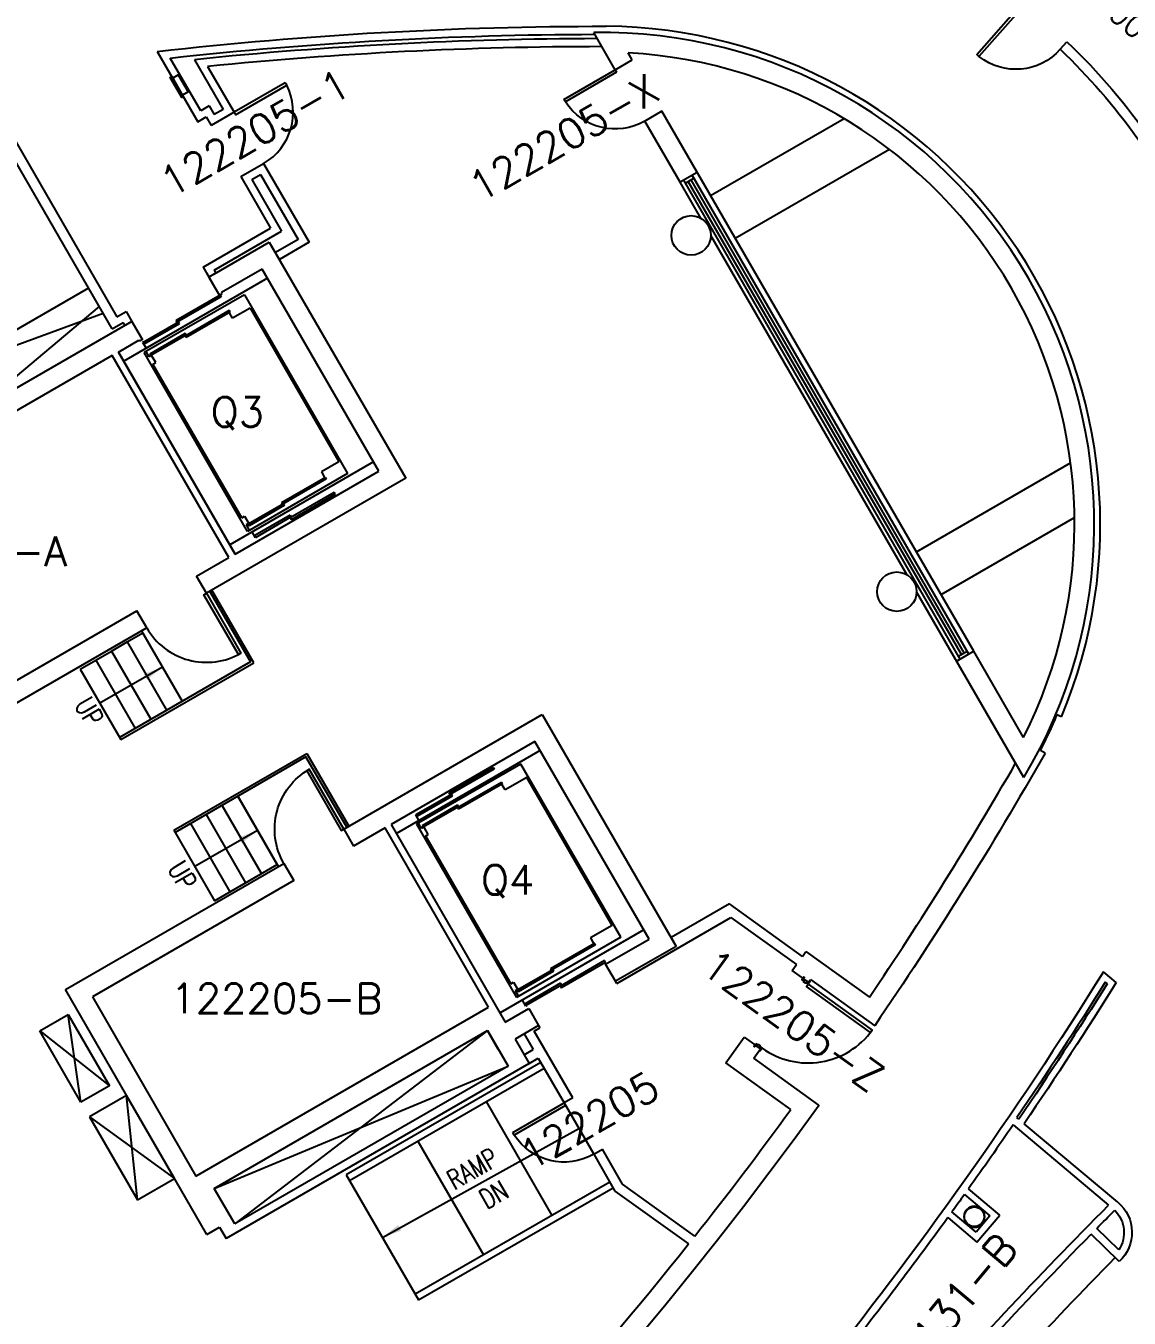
# Model space of a CAD drawing. Extents: x -1850 to 1494, y 4831 to 7402.
# Drawn here: x 386 to 1057, y 6161 to 6948 of the extents above; entities that cross this region are included whole.
import ezdxf

# ---------------------------------------------------------------- set-up
doc = ezdxf.new("R2010")
doc.units = 0
doc.header["$LTSCALE"] = 48
doc.header["$MEASUREMENT"] = 0
doc.layers.get('0').update_dxf_attribs({"linetype": 'CONTINUOUS'})
for name, color, linetype in [('ARDOOR', 7, 'CONTINUOUS'), ('ARDOORNO', 4, 'CONTINUOUS'), ('ARROOMNO', 4, 'CONTINUOUS'), ('ARWALL', 7, 'CONTINUOUS'), ('COL', 14, 'CONTINUOUS'), ('EXDOOR', 8, 'CONTINUOUS'), ('EXWALL', 8, 'CONTINUOUS'), ('EXWINDOW', 8, 'CONTINUOUS'), ('FIRE', 10, 'CONTINUOUS'), ('MILL', 1, 'CONTINUOUS'), ('ROOF', 8, 'CONTINUOUS'), ('TXT', 4, 'CONTINUOUS')]:
    doc.layers.add(name, color=color, linetype=linetype)
doc.styles.add('ROMANS', font='romans.shx', dxfattribs={"height": 18})
doc.styles.get("Standard").update_dxf_attribs({"font": 'simplex.shx', "width": 0.75, "height": 12})
doc.dimstyles.get("Standard").update_dxf_attribs({"dimtxt": 12, "dimasz": 12, "dimexe": 9, "dimexo": 3, "dimgap": 12, "dimtad": 1, "dimdec": 4, "dimzin": 0, "dimtxsty": 'STANDARD', "dimblk": 'OBLIQUE', "dimcen": 0, "dimdle": 3, "dimclrd": 256, "dimclre": 256, "dimclrt": 256, "dimazin": 3, "dimtfac": 1, "dimtdec": 4, "dimtix": 1, "dimtmove": 0, "dimatfit": 3, "dimtolj": 1, "dimtzin": 0})

# ---------------------------------------------------------------- blocks, each defined once
blk = doc.blocks.new('*U37')
at = {"linetype": 'CONTINUOUS', "flags": 128}
blk.add_lwpolyline([(-0.533, 0, 1), (0.533, 0, 1), (-0.533, 0)], format="xyb", dxfattribs=at)
at = {"linetype": 'CONTINUOUS'}
blk.add_arc((0, 0), 0.5, 0, 359.99999, dxfattribs=at)
blk = doc.blocks.new('FEC')
at = {"layer": 'FIRE'}
for points in [[(-7, 0), (-7, 1), (7, 1), (7, 0)], [(-6, -4), (-6, 0), (6, 0), (6, -4)]]:
    blk.add_lwpolyline(points, close=True, dxfattribs=at)
blk = doc.blocks.new('3-00-DR')
at = {"color": 0}
for p, q in [((0, 36), (0, 0)), ((1.75, 36), (0, 36)), ((1.75, 0), (1.75, 36)), ((0, 0), (1.75, 0))]:
    blk.add_line(p, q, dxfattribs=at)
blk.add_arc((-0.08, -0.03), 36.08, 0.04901, 87.09698, dxfattribs=at)

msp = doc.modelspace()

# ---------------------------------------------------------------- linework, layer by layer
at = {"layer": 'ARDOOR', "flags": 128}
for points in [[(861.79, 6364.74), (860.37, 6365.76), (860.08, 6365.35), (859.06, 6366.08), (859.35, 6366.49), (857.93, 6367.51), (859.1, 6369.13), (859.5, 6368.84), (858.92, 6368.03), (861.97, 6365.84), (862.55, 6366.65), (862.96, 6366.36), (861.79, 6364.74)], [(861.79, 6364.74), (900.77, 6336.73), (899.75, 6335.31), (860.77, 6363.31), (861.79, 6364.74)], [(829.93, 6328.52), (831.35, 6327.5), (831.64, 6327.91), (832.65, 6327.18), (832.36, 6326.77), (833.78, 6325.75), (832.62, 6324.13), (832.21, 6324.42), (832.8, 6325.23), (829.75, 6327.42), (829.17, 6326.61), (828.76, 6326.9), (829.93, 6328.52)]]:
    msp.add_lwpolyline(points, dxfattribs=at)
msp.add_lwpolyline([(833.78, 6325.75), (833.79, 6325.75, 0.414214), (900.78, 6336.73)], format="xyb", dxfattribs=at)
at = {"layer": 'ARWALL'}
for p, q in [((1015.24, 6933.72), (1019.3, 6938.32)), ((465.63, 6932.4), (490.36, 6889.57)), ((492.14, 6896.23), (473.57, 6928.38)), ((488.3, 6927.37), (505.75, 6897.15)), ((496.29, 6923.28), (512.41, 6895.37)), ((356.43, 6917.52), (441.11, 6770.86)), ((438.25, 6763.57), (356.56, 6905.05)), ((497.34, 6899.23), (492.14, 6896.23)), ((497.34, 6899.23), (500.34, 6894.03)), ((490.36, 6889.57), (495.55, 6892.57)), ((495.55, 6892.57), (498.55, 6887.37)), ((512.41, 6895.37), (498.55, 6887.37)), ((505.75, 6897.15), (500.34, 6894.03)), ((516.55, 6856.19), (530.41, 6864.19)), ((530.41, 6864.19), (558.09, 6816.24)), ((516.55, 6856.19), (534.64, 6824.86)), ((523.21, 6854.41), (528.62, 6857.53)), ((523.21, 6854.41), (541.3, 6823.07)), ((528.62, 6857.53), (551.43, 6818.02)), ((493.57, 6801.15), (534.64, 6824.86)), ((500.23, 6799.36), (541.3, 6823.07)), ((551.43, 6818.02), (537.55, 6810.01)), ((558.09, 6816.24), (539.99, 6805.78)), ((493.57, 6801.15), (497.07, 6795.08)), ((500.23, 6799.36), (501.3, 6797.52)), ((441.11, 6770.86), (446.81, 6774.15)), ((446.81, 6774.15), (450.31, 6768.08)), ((438.25, 6763.57), (445.02, 6767.49)), ((445.02, 6767.49), (446.09, 6765.64)), ((1015.97, 6527.4), (1013.21, 6528.56)), ((1005.98, 6505.29), (1003.09, 6506.94)), ((813.83, 6413.5), (778.34, 6393.01)), ((858.27, 6381.58), (813.83, 6413.5)), ((745.3, 6365.13), (814.8, 6405.26)), ((814.8, 6405.26), (854.69, 6376.6)), ((858.27, 6381.58), (860.34, 6384.47)), ((860.34, 6384.47), (899.04, 6356.68)), ((852.07, 6372.95), (854.69, 6376.6)), ((861.97, 6365.84), (852.07, 6372.95)), ((1049.32, 6365.79), (1041.58, 6372.28)), ((745.3, 6365.13), (744.55, 6366.43)), ((861.97, 6365.84), (863.13, 6367.46)), ((863.13, 6367.46), (902.27, 6339.35)), ((1042.6, 6365.88), (1043.76, 6364.91)), ((689.02, 6334.37), (694.5, 6324.88)), ((695.07, 6336.13), (698.54, 6338.13)), ((718.57, 6295.43), (695.07, 6336.13)), ((697.79, 6339.43), (698.54, 6338.13)), ((811.7, 6316.76), (822.9, 6332.34)), ((822.9, 6332.34), (832.79, 6325.23)), ((688.99, 6321.7), (694.5, 6324.88)), ((828.71, 6319.55), (832.79, 6325.23)), ((692.05, 6316.4), (697.56, 6319.58)), ((697.56, 6319.58), (713.27, 6292.37)), ((851.2, 6288.39), (811.7, 6316.76)), ((868.39, 6291.04), (828.71, 6319.55)), ((718.57, 6295.43), (713.27, 6292.37)), ((986.52, 6279.03), (1044.65, 6230.26)), ((989.96, 6282.51), (988.8, 6283.48)), ((1050.27, 6231.91), (993.23, 6279.76)), ((731.27, 6261.19), (736.57, 6264.25)), ((731.27, 6261.19), (744.2, 6238.79)), ((748.85, 6243), (736.57, 6264.25)), ((744.2, 6238.79), (789.02, 6206.6)), ((792.83, 6211.4), (748.85, 6243)), ((978.35, 6224.12), (959.33, 6240.07)), ((956.86, 6236.6), (972.36, 6223.6)), ((946.77, 6222.58), (964.54, 6207.67)), ((964.02, 6213.65), (949.26, 6226.03)), ((972.36, 6223.6), (964.02, 6213.65)), ((964.54, 6207.67), (978.35, 6224.12)), ((1050.81, 6202.99), (1037.4, 6216.01)), ((1051.12, 6195.88), (1033.98, 6212.54))]:
    msp.add_line(p, q, dxfattribs=at)
at = {"layer": 'ARWALL', "extrusion": (0, 0, -1)}
for centre, radius, start, end in [((-736.15, 4532.43), 2518.09, 72.71234, 85.91116), ((-736.15, 4532.43), 2513.22, 72.58606, 85.91932), ((-737.14, 4532.99), 2414.72, 83.54404, 90.04192), ((-737.14, 4532.99), 2409.84, 83.72109, 89.8753), ((-736.83, 6644.83), 407.34, 133.90366, 145.11495), ((-736.83, 6644.83), 401.22, 133.9419, 154.25428), ((1091.91, 7701.01), 2414.72, 209.68159, 214.32597), ((1092.21, 7700.84), 2513.59, 211.90748, 218.86276), ((1092.21, 7700.84), 2517.84, 212.01886, 214.25843), ((1092.21, 7700.84), 2519.34, 212.02363, 214.26185), ((1092.21, 7700.84), 2523.59, 211.93968, 214.27154), ((1091.91, 7701.03), 2414.72, 215.72647, 254.43991), ((1092.21, 7700.84), 2518.47, 214.37131, 215.45206), ((-3102.61, 4181.25), 2904.07, 41.27561, 44.87514), ((1092.21, 7700.84), 2518.47, 215.54904, 215.84517), ((-1034.85, 6213.52), 24, 129.99596, 227.29402), ((1092.21, 7700.84), 2518.47, 215.94211, 218.52411), ((-3102.61, 4181.25), 2899.19, 44.57453, 44.88197), ((-1034.85, 6213.52), 19.13, 134.9136, 213.42023), ((-3102.61, 4181.25), 2899.19, 40.9442, 44.47818)]:
    msp.add_arc(centre, radius, start, end, dxfattribs=at)
at = {"layer": 'ARWALL'}
for centre, radius, start, end in [((736.42, 6644.59), 303.13, 337.25565, 89.52995), ((737.52, 4509.15), 2431.02, 90.09639, 95.88389), ((737.52, 4509.15), 2426.15, 90.03016, 95.70609), ((736.81, 6644.82), 299.86, 332.62369, 337.1861), ((-1049.35, 7673.02), 2351.38, 325.95686, 330.05178), ((-1093.3, 7702.04), 2404.06, 321.68002, 323.98268), ((-1093.3, 7702.04), 2404.06, 314.51347, 321.53388)]:
    msp.add_arc(centre, radius, start, end, dxfattribs=at)
at = {"layer": 'COL'}
for centre in [(790.59, 6820.45), (915.8, 6603.58)]:
    msp.add_circle(centre, 12, dxfattribs=at)
at = {"layer": 'EXDOOR'}
for p, q in [((504.01, 6784.07), (477.27, 6768.64)), ((504.01, 6784.07), (477.27, 6768.64)), ((504.63, 6782.99), (477.89, 6767.55)), ((504.63, 6782.99), (477.89, 6767.55)), ((504.01, 6784.07), (504.63, 6782.99)), ((504.01, 6784.07), (504.63, 6782.99)), ((509.47, 6774.62), (482.73, 6759.18)), ((509.47, 6774.62), (482.73, 6759.18)), ((509.97, 6773.75), (483.23, 6758.31)), ((509.97, 6773.75), (483.23, 6758.31)), ((509.97, 6773.75), (509.47, 6774.62)), ((509.97, 6773.75), (509.47, 6774.62)), ((478.67, 6767.71), (457.13, 6755.27)), ((478.67, 6767.71), (457.13, 6755.27)), ((479.29, 6766.63), (457.75, 6754.19)), ((479.29, 6766.63), (457.75, 6754.19)), ((477.89, 6767.55), (477.27, 6768.64)), ((477.89, 6767.55), (477.27, 6768.64)), ((479.29, 6766.63), (478.67, 6767.71)), ((479.29, 6766.63), (478.67, 6767.71)), ((482.75, 6760.64), (461.21, 6748.2)), ((482.75, 6760.64), (461.21, 6748.2)), ((483.25, 6759.77), (461.71, 6747.33)), ((483.25, 6759.77), (461.71, 6747.33)), ((483.23, 6758.31), (482.73, 6759.18)), ((483.23, 6758.31), (482.73, 6759.18)), ((483.25, 6759.77), (482.75, 6760.64)), ((483.25, 6759.77), (482.75, 6760.64)), ((457.13, 6755.27), (457.75, 6754.19)), ((457.13, 6755.27), (457.75, 6754.19)), ((461.71, 6747.33), (461.21, 6748.2)), ((461.71, 6747.33), (461.21, 6748.2)), ((568.05, 6673.15), (541.31, 6657.72)), ((568.05, 6673.15), (541.31, 6657.72)), ((568.55, 6672.29), (541.81, 6656.85)), ((568.55, 6672.29), (541.81, 6656.85)), ((568.05, 6673.15), (568.55, 6672.29)), ((568.05, 6673.15), (568.55, 6672.29)), ((573.38, 6663.91), (546.64, 6648.47)), ((573.38, 6663.91), (546.64, 6648.47)), ((574.01, 6662.83), (547.27, 6647.39)), ((574.01, 6662.83), (547.27, 6647.39)), ((574.01, 6662.83), (573.38, 6663.91)), ((574.01, 6662.83), (573.38, 6663.91)), ((542.58, 6657.01), (521.04, 6644.57)), ((542.58, 6657.01), (521.04, 6644.57)), ((543.08, 6656.14), (521.54, 6643.71)), ((543.08, 6656.14), (521.54, 6643.71)), ((541.31, 6657.72), (541.81, 6656.85)), ((541.31, 6657.72), (541.81, 6656.85)), ((542.58, 6657.01), (543.08, 6656.14)), ((542.58, 6657.01), (543.08, 6656.14)), ((546.54, 6650.15), (525, 6637.71)), ((546.54, 6650.15), (525, 6637.71)), ((547.17, 6649.07), (525.63, 6636.63)), ((547.17, 6649.07), (525.63, 6636.63)), ((546.54, 6650.15), (547.17, 6649.07)), ((546.54, 6650.15), (547.17, 6649.07)), ((546.64, 6648.47), (547.27, 6647.39)), ((546.64, 6648.47), (547.27, 6647.39)), ((521.04, 6644.57), (521.54, 6643.71)), ((521.04, 6644.57), (521.54, 6643.71)), ((525.63, 6636.63), (525, 6637.71)), ((525.63, 6636.63), (525, 6637.71)), ((670.01, 6496.55), (643.27, 6481.12)), ((670.01, 6496.55), (643.27, 6481.12)), ((670.63, 6495.47), (643.89, 6480.03)), ((670.63, 6495.47), (643.89, 6480.03)), ((670.01, 6496.55), (670.63, 6495.47)), ((670.01, 6496.55), (670.63, 6495.47)), ((675.22, 6487.53), (648.48, 6472.09)), ((675.22, 6487.53), (648.48, 6472.09)), ((675.72, 6486.66), (648.98, 6471.23)), ((675.72, 6486.66), (648.98, 6471.23)), ((675.72, 6486.66), (675.22, 6487.53)), ((675.72, 6486.66), (675.22, 6487.53)), ((644.67, 6480.19), (623.12, 6467.75)), ((644.67, 6480.19), (623.12, 6467.75)), ((645.29, 6479.11), (623.75, 6466.67)), ((645.29, 6479.11), (623.75, 6466.67)), ((648.5, 6473.55), (626.96, 6461.11)), ((648.5, 6473.55), (626.96, 6461.11)), ((643.89, 6480.03), (643.27, 6481.12)), ((643.89, 6480.03), (643.27, 6481.12)), ((645.29, 6479.11), (644.67, 6480.19)), ((645.29, 6479.11), (644.67, 6480.19)), ((649, 6472.68), (648.5, 6473.55)), ((649, 6472.68), (648.5, 6473.55)), ((623.12, 6467.75), (623.75, 6466.67)), ((649, 6472.68), (627.46, 6460.24)), ((649, 6472.68), (627.46, 6460.24)), ((648.98, 6471.23), (648.48, 6472.09)), ((648.98, 6471.23), (648.48, 6472.09)), ((627.46, 6460.24), (626.96, 6461.11)), ((627.46, 6460.24), (626.96, 6461.11)), ((731.8, 6389.53), (705.06, 6374.09)), ((731.8, 6389.53), (705.06, 6374.09)), ((732.3, 6388.66), (705.56, 6373.23)), ((732.3, 6388.66), (705.56, 6373.23)), ((731.8, 6389.53), (732.3, 6388.66)), ((731.8, 6389.53), (732.3, 6388.66)), ((706.33, 6373.39), (684.79, 6360.95)), ((706.33, 6373.39), (684.79, 6360.95)), ((706.83, 6372.52), (685.29, 6360.08)), ((706.83, 6372.52), (685.29, 6360.08)), ((705.06, 6374.09), (705.56, 6373.23)), ((705.06, 6374.09), (705.56, 6373.23)), ((706.33, 6373.39), (706.83, 6372.52)), ((706.33, 6373.39), (706.83, 6372.52)), ((737.88, 6378.99), (711.14, 6363.55)), ((737.88, 6378.99), (711.14, 6363.55)), ((738.51, 6377.91), (711.77, 6362.47)), ((738.51, 6377.91), (711.77, 6362.47)), ((738.51, 6377.91), (737.88, 6378.99)), ((738.51, 6377.91), (737.88, 6378.99)), ((711.04, 6365.23), (689.5, 6352.79)), ((711.04, 6365.23), (689.5, 6352.79)), ((711.67, 6364.14), (690.13, 6351.71)), ((711.67, 6364.14), (690.13, 6351.71)), ((711.04, 6365.23), (711.67, 6364.14)), ((711.04, 6365.23), (711.67, 6364.14)), ((711.14, 6363.55), (711.77, 6362.47)), ((711.14, 6363.55), (711.77, 6362.47)), ((684.79, 6360.95), (685.29, 6360.08)), ((684.79, 6360.95), (685.29, 6360.08)), ((690.13, 6351.71), (689.5, 6352.79))]:
    msp.add_line(p, q, dxfattribs=at)
at = {"layer": 'EXDOOR', "flags": 128}
for points in [[(495.63, 6602.57), (516.63, 6566.2), (515.11, 6565.32), (494.12, 6601.7), (495.63, 6602.57)], [(579.15, 6459.11), (558.15, 6495.48), (556.63, 6494.6), (577.64, 6458.23), (579.15, 6459.11)]]:
    msp.add_lwpolyline(points, dxfattribs=at)
for points in [[(459.26, 6581.58), (459.26, 6581.57, 0.414214), (516.63, 6566.19)], [(542.78, 6438.1), (542.78, 6438.11, -0.414214), (558.14, 6495.49)]]:
    msp.add_lwpolyline(points, format="xyb", dxfattribs=at)
at = {"layer": 'EXWALL'}
for p, q in [((744.37, 6921.21), (731.29, 6943.87)), ((754.77, 6927.21), (752.29, 6931.51)), ((744.37, 6921.21), (754.77, 6927.21)), ((772.77, 6896.03), (762.37, 6890.03)), ((802.45, 6844.62), (883.68, 6891.52)), ((783.89, 6852.77), (762.37, 6890.03)), ((817.45, 6818.64), (911.3, 6872.82)), ((794.28, 6858.77), (783.89, 6852.77)), ((499.25, 6796.34), (533.89, 6816.34)), ((500.54, 6797.08), (533.89, 6816.34)), ((533.89, 6816.34), (616.89, 6672.58)), ((539.99, 6805.78), (535.3, 6813.9)), ((495.63, 6797.59), (503.43, 6784.08)), ((500.54, 6797.08), (497.07, 6795.08)), ((529.5, 6799.95), (504.84, 6785.71)), ((600.5, 6676.97), (529.5, 6799.95)), ((423.93, 6788.36), (336.65, 6737.97)), ((532.74, 6794.33), (445.3, 6743.85)), ((497.07, 6795.08), (503.57, 6783.82)), ((518.69, 6784.27), (457.8, 6749.11)), ((503.43, 6784.08), (505.19, 6785.1)), ((505.19, 6785.1), (504.84, 6785.71)), ((518.69, 6784.27), (581.52, 6675.45)), ((336.65, 6737.97), (432.8, 6773)), ((430.44, 6777.09), (352.03, 6711.34)), ((509.66, 6773.28), (510.31, 6773.66)), ((511.57, 6769.97), (509.66, 6773.28)), ((522.24, 6776.12), (511.57, 6769.97)), ((522.24, 6776.12), (576.24, 6682.59)), ((450.31, 6768.08), (352.03, 6711.34)), ((450.31, 6768.08), (456.81, 6756.82)), ((442.03, 6749.45), (454.54, 6756.67)), ((454.9, 6756.06), (454.54, 6756.67)), ((456.66, 6757.08), (454.9, 6756.06)), ((513.03, 6626.47), (442.03, 6749.45)), ((442.03, 6749.45), (513.03, 6626.47)), ((457.43, 6755.74), (456.78, 6755.37)), ((456.78, 6755.37), (458.9, 6751.7)), ((520.62, 6640.29), (457.8, 6749.11)), ((460.75, 6746.49), (458.88, 6749.74)), ((438.35, 6747.32), (347.64, 6694.95)), ((509.35, 6624.35), (438.35, 6747.32)), ((462.27, 6747.37), (460.75, 6746.49)), ((464.81, 6742.97), (462.27, 6747.37)), ((463.08, 6741.97), (464.81, 6742.97)), ((517.08, 6648.44), (463.08, 6741.97)), ((597.26, 6682.59), (509.82, 6632.1)), ((576.24, 6682.59), (565.57, 6676.44)), ((927.66, 6627.75), (1021.51, 6681.93)), ((616.89, 6672.58), (495.63, 6602.57)), ((513.03, 6626.47), (600.5, 6676.97)), ((581.52, 6675.45), (520.62, 6640.29)), ((565.57, 6676.44), (567.49, 6673.12)), ((567.49, 6673.12), (568.14, 6673.5)), ((517.08, 6648.44), (518.81, 6649.44)), ((518.81, 6649.44), (521.35, 6645.04)), ((942.66, 6601.77), (1023.89, 6648.67)), ((521.35, 6645.04), (519.83, 6644.16)), ((519.83, 6644.16), (521.71, 6640.92)), ((525.53, 6636.29), (523.42, 6639.95)), ((525.53, 6636.29), (523.42, 6639.95)), ((526.18, 6636.66), (525.53, 6636.29)), ((489.63, 6612.96), (509.35, 6624.35)), ((495.63, 6602.57), (489.63, 6612.96)), ((497.69, 6603.76), (522.44, 6560.89)), ((497.69, 6603.76), (522.44, 6560.89)), ((524.49, 6560.34), (498.99, 6604.51)), ((280.07, 6491.97), (453.26, 6591.96)), ((459.26, 6581.57), (453.26, 6591.96)), ((459.26, 6581.57), (275.68, 6475.58)), ((447.35, 6572.96), (456.88, 6578.46)), ((456.13, 6579.76), (480.88, 6536.89)), ((437.82, 6567.46), (447.35, 6572.96)), ((447.35, 6572.96), (447.35, 6572.96)), ((447.35, 6572.96), (471.35, 6531.39)), ((418.77, 6556.46), (428.3, 6561.96)), ((428.3, 6561.96), (437.82, 6567.46)), ((428.3, 6561.96), (428.3, 6561.96)), ((428.3, 6561.96), (452.3, 6520.39)), ((437.82, 6567.46), (437.82, 6567.46)), ((437.82, 6567.46), (461.82, 6525.89)), ((522.44, 6560.89), (442.77, 6514.89)), ((443.52, 6513.59), (524.49, 6560.34)), ((962.57, 6567.32), (952.18, 6561.32)), ((992.84, 6514.9), (962.57, 6567.32)), ((418.77, 6556.46), (443.52, 6513.59)), ((579.15, 6459.11), (699.93, 6528.84)), ((699.93, 6528.84), (781.41, 6387.71)), ((475.78, 6458.32), (556.75, 6505.07)), ((556.75, 6505.07), (582.25, 6460.9)), ((695.53, 6512.45), (608.03, 6461.93)), ((698.74, 6506.81), (611.3, 6456.33)), ((765.01, 6392.1), (695.53, 6512.45)), ((556.21, 6503.02), (476.53, 6457.02)), ((580.96, 6460.15), (556.21, 6503.02)), ((580.96, 6460.15), (556.21, 6503.02)), ((687.04, 6498.68), (623.55, 6462.03)), ((747.86, 6393.32), (687.04, 6498.68)), ((690.58, 6490.54), (677.32, 6482.88)), ((742.58, 6400.47), (690.58, 6490.54)), ((675.41, 6486.2), (676.06, 6486.57)), ((677.32, 6482.88), (675.41, 6486.2)), ((529.11, 6431.95), (505.11, 6473.52)), ((514.64, 6479.02), (539.39, 6436.15)), ((538.64, 6437.45), (514.64, 6479.02)), ((519.58, 6426.45), (495.58, 6468.02)), ((623.43, 6468.22), (622.78, 6467.85)), ((622.78, 6467.85), (624.9, 6464.18)), ((623.12, 6467.75), (623.75, 6466.67)), ((475.78, 6458.32), (500.53, 6415.45)), ((510.06, 6420.95), (486.06, 6462.52)), ((579.15, 6459.11), (585.15, 6448.72)), ((604.35, 6459.8), (585.15, 6448.72)), ((667.33, 6350.72), (604.35, 6459.8)), ((608.03, 6461.93), (677.51, 6341.58)), ((623.55, 6462.03), (684.37, 6356.67)), ((626.5, 6459.4), (624.63, 6462.65)), ((628.02, 6460.28), (626.5, 6459.4)), ((630.56, 6455.88), (628.02, 6460.28)), ((628.83, 6454.88), (630.56, 6455.88)), ((628.83, 6454.88), (680.83, 6364.81)), ((409.81, 6361.34), (542.78, 6438.11)), ((500.53, 6415.45), (538.64, 6437.45)), ((542.78, 6438.11), (548.78, 6427.72)), ((548.78, 6427.72), (426.2, 6356.95)), ((761.76, 6397.66), (674.32, 6347.18)), ((742.58, 6400.47), (729.32, 6392.81)), ((747.86, 6393.32), (684.37, 6356.67)), ((729.32, 6392.81), (731.24, 6389.5)), ((731.24, 6389.5), (731.89, 6389.87)), ((738.55, 6376.83), (765.01, 6392.1)), ((781.41, 6387.71), (744.55, 6366.43)), ((778.34, 6393.01), (781.41, 6387.71)), ((744.55, 6366.43), (738.55, 6376.83)), ((680.83, 6364.81), (682.56, 6365.81)), ((682.56, 6365.81), (685.1, 6361.41)), ((495.83, 6212.35), (409.81, 6361.34)), ((426.2, 6356.95), (489.18, 6247.86)), ((685.1, 6361.41), (683.58, 6360.54)), ((683.58, 6360.54), (685.46, 6357.29)), ((489.18, 6247.86), (667.33, 6350.72)), ((677.51, 6341.58), (691.79, 6349.83)), ((690.03, 6351.36), (687.92, 6355.03)), ((690.13, 6351.71), (689.5, 6352.79)), ((690.68, 6351.74), (690.03, 6351.36)), ((691.79, 6349.83), (697.79, 6339.43)), ((394.26, 6336.2), (411.58, 6346.2)), ((419.26, 6292.9), (411.58, 6346.2)), ((411.58, 6346.2), (436.58, 6302.9)), ((394.26, 6336.2), (436.58, 6302.9)), ((500.36, 6240.41), (666.64, 6336.42)), ((666.64, 6336.42), (512.86, 6218.76)), ((673.12, 6325.19), (666.62, 6336.45)), ((666.64, 6336.42), (679.14, 6314.76)), ((697.79, 6339.43), (683.51, 6331.19)), ((683.51, 6331.19), (692.05, 6316.4)), ((692.05, 6316.4), (507.62, 6209.92)), ((699.06, 6316.98), (580.74, 6248.67)), ((500.36, 6240.41), (679.14, 6314.76)), ((679.14, 6314.76), (512.86, 6218.76)), ((582.74, 6245.2), (701.06, 6313.51)), ((436.58, 6302.9), (419.26, 6292.9)), ((446.9, 6297.02), (424.38, 6284.02)), ((453.62, 6233.39), (446.9, 6297.02)), ((476.13, 6246.39), (446.9, 6297.02)), ((665.88, 6293.2), (705.88, 6223.92)), ((713.27, 6292.37), (731.27, 6261.19)), ((424.38, 6284.02), (476.13, 6246.39)), ((424.38, 6284.02), (453.62, 6233.39)), ((624.31, 6269.2), (664.31, 6199.92)), ((453.62, 6233.39), (476.13, 6246.39)), ((580.74, 6248.67), (624.74, 6172.46)), ((512.86, 6218.76), (500.36, 6240.41)), ((741.06, 6244.23), (622.74, 6175.92)), ((624.74, 6172.46), (743.06, 6240.77)), ((495.83, 6212.35), (503.62, 6216.85)), ((503.62, 6216.85), (507.62, 6209.92))]:
    msp.add_line(p, q, dxfattribs=at)
for points in [[(962.56, 6567.31), (772.77, 6896.03)], [(796.56, 6830.86), (783.9, 6852.78)], [(921.77, 6613.99), (802.59, 6820.42)], [(993.05, 6490.53), (927.8, 6603.55)]]:
    msp.add_lwpolyline(points, dxfattribs=at)
at = {"layer": 'EXWALL', "flags": 128}
msp.add_lwpolyline([(419.26, 6292.9), (394.26, 6336.2)], dxfattribs=at)
at = {"layer": 'EXWALL'}
for radius, start, end in [(299.09, 328.94423, 91.06048), (287.09, 333.09198, 86.91315)]:
    msp.add_arc((736.83, 6644.83), radius, start, end, dxfattribs=at)
at = {"layer": 'EXWALL', "extrusion": (0, 0, -1)}
msp.add_arc((1092.21, 7700.84), 2767.49, 212.6326, 220, dxfattribs=at)
at = {"layer": 'EXWINDOW'}
for p, q in [((954.33, 6562.56), (786.05, 6854.02)), ((787.05, 6852.29), (792.25, 6855.29)), ((955.06, 6565.29), (788.78, 6853.29)), ((956.79, 6566.29), (790.51, 6854.29)), ((959.52, 6565.56), (791.25, 6857.02))]:
    msp.add_line(p, q, dxfattribs=at)
at = {"layer": 'EXWINDOW', "flags": 128}
msp.add_lwpolyline([(953.33, 6564.29), (953.33, 6564.29), (958.52, 6567.29)], dxfattribs=at)
at = {"layer": 'MILL', "extrusion": (0, 0, -1)}
msp.add_arc((-2990.01, 4285.8), 2725.12, 40.96116, 44.57064, dxfattribs=at)
at = {"layer": 'ROOF'}
for centre, radius, start, end in [((736.84, 4532.83), 2869.62, 90.00033, 149.99979), ((736.83, 6644.83), 757.62, 329.99967, 89.99981), ((-1092.21, 7700.84), 2869.62, 270.00033, 329.99967)]:
    msp.add_arc(centre, radius, start, end, dxfattribs=at)

# ---------------------------------------------------------------- block references
at = {"layer": 'ARDOOR', "xscale": -1}
for p, rotation in [((988.23, 6957.51), 138.6294402051071), ((713.27, 6292.37), 119.9999999999941)]:
    msp.add_blockref('3-00-DR', p, dxfattribs=dict(at, rotation=rotation))
at = {"layer": 'ARDOOR', "rotation": 299.9999999999961}
msp.add_blockref('3-00-DR', (512.41, 6895.37), dxfattribs=at)
at = {"layer": 'COL', "xscale": 11.99999999999926, "yscale": 11.99999999999926, "zscale": 11.99999999999926}
msp.add_blockref('*U37', (962.91, 6223.11), dxfattribs=at)
at = {"layer": 'EXDOOR', "xscale": -1, "rotation": 119.9999999999985}
msp.add_blockref('3-00-DR', (744.37, 6921.21), dxfattribs=at)
at = {"layer": 'FIRE', "rotation": 119.9999999999973}
msp.add_blockref('FEC', (477.99, 6910.98), dxfattribs=at)

# ---------------------------------------------------------------- texts
at = {"layer": 'ARDOORNO', "style": 'ROMANS'}
for s, p in [('122205-1', (474.21, 6843)), ('122205-X', (662.17, 6840.16))]:
    msp.add_text(s, height=18, rotation=30, dxfattribs=at).set_placement(p)
at = {"layer": 'ARROOMNO', "style": 'ROMANS'}
for s, height, rotation, p in [('122000-TC', 13.5, 320, (1007.82, 6983.69)), ('122205-Z', 18, 324.31, (795.5, 6372.5)), ('122205', 18, 30, (692.97, 6250.68)), ('122131-B', 18, 50, (907.55, 6104.36))]:
    msp.add_text(s, height=height, rotation=rotation, dxfattribs=at).set_placement(p)
for s, p in [('Q3', (498.29, 6704)), ('122205-A', (284.28, 6619.19)), ('Q4', (662.71, 6419.17)), ('122205-B', (473.74, 6346.99))]:
    msp.add_text(s, height=18, dxfattribs=at).set_placement(p)
at = {"layer": 'TXT', "char_height": 12}
for s, width, insert, attachment_point, rotation in [('UP', 19.7146, (425.29, 6540.68), 1, 300), ('UP', 19.7146, (481.95, 6441), 1, 300), ('RAMP\\P{\\Fsimplex.shx;\\W0.80952; }DN', 32.2616, (662.51, 6243.67), 5, 30)]:
    msp.add_mtext_dynamic_manual_height_columns(s, width=width, gutter_width=60, heights=[0], dxfattribs=dict(at, insert=insert, attachment_point=attachment_point, rotation=rotation))

# ---------------------------------------------------------------- leaders
at = {"layer": 'TXT'}
for points, override in [([(468.88, 6557.68), (430.77, 6535.68)], {"dimgap": 12, "dimtad": 0, "dimdec": 1, "dimtdec": 1}), ([(526.64, 6458.23), (488.53, 6436.23)], {"dimgap": 12, "dimtad": 0, "dimdec": 1, "dimtdec": 1}), ([(602.74, 6210.56), (722.27, 6276.78)], {"dimgap": 12, "dimtad": 0})]:
    msp.add_leader(points, dimstyle='STANDARD', override=override, dxfattribs=at)

doc.saveas('drawing.dxf')
